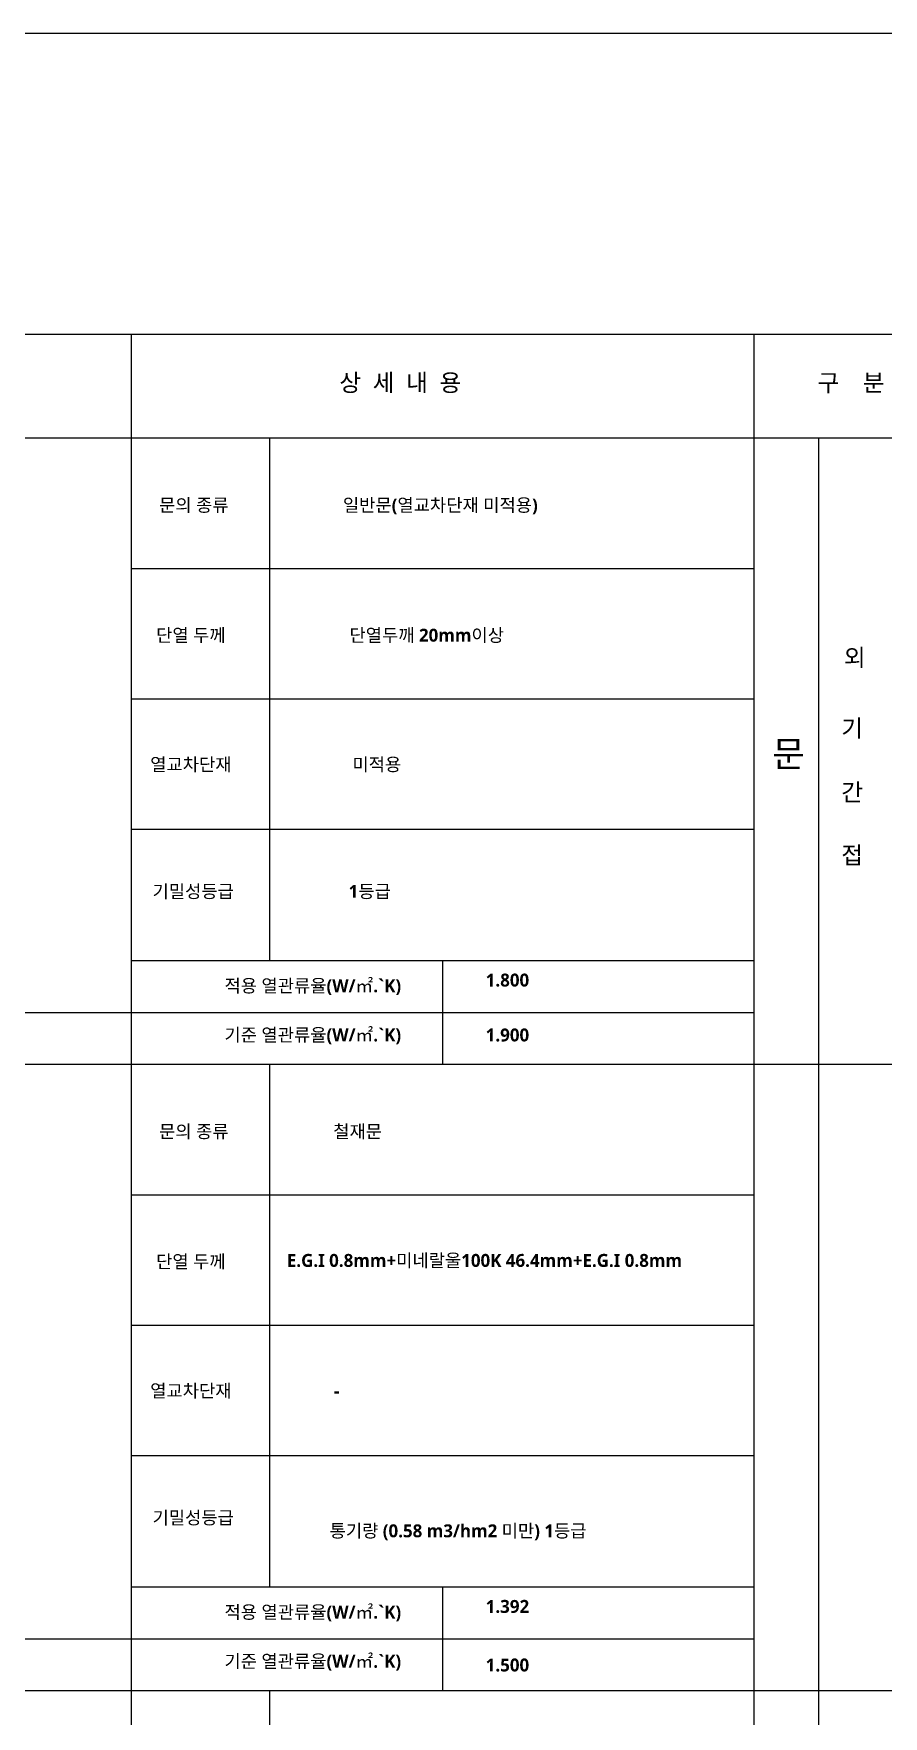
# Model space of a CAD drawing. Header units: millimetres. Extents: x 0 to 190005487, y 0 to 455456909.
# Drawn here: x 5232 to 6215, y 1022 to 2970 of the extents above; entities that cross this region are included whole.
import ezdxf
from ezdxf.enums import TextEntityAlignment as Align

# ---------------------------------------------------------------- set-up
doc = ezdxf.new("R2010")
doc.units = ezdxf.units.MM
doc.header["$LTSCALE"] = 800
doc.header["$MEASUREMENT"] = 0
doc.layers.get('0').update_dxf_attribs({"linetype": 'CONTINUOUS'})
doc.layers.get('Defpoints').update_dxf_attribs({"color": 153, "linetype": 'CONTINUOUS'})
for name, color, linetype in [('COL', 2, 'CONTINUOUS'), ('COR', 4, 'CONTINUOUS'), ('text', 3, 'CONTINUOUS'), ('WAL', 3, 'CONTINUOUS')]:
    doc.layers.add(name, color=color, linetype=linetype)
doc.styles.add('SH_대대리576', font='')
doc.styles.get('SH_대대리576').set_extended_font_data('NanumGothic', bold=True)

msp = doc.modelspace()

# ---------------------------------------------------------------- linework, layer by layer
at = {"layer": 'COR'}
for p, q in [((5345, 2622), (5345, 327)), ((4298.8, 2502), (6065, 2502)), ((5505, 2502), (5505, 1897)), ((6065, 2502), (7831.3, 2502)), ((6140, 2502), (6140, 327)), ((5345, 2351), (6065, 2351)), ((5345, 2200), (6065, 2200)), ((5345, 2049), (6065, 2049)), ((5345, 1897), (6065, 1897)), ((5705, 1897), (5705, 1777)), ((4448.8, 1837), (6065, 1837)), ((5505, 1777), (5505, 1172)), ((5345, 1626), (6065, 1626)), ((5345, 1475), (6065, 1475)), ((5345, 1324), (6065, 1324)), ((5345, 1172), (6065, 1172)), ((5705, 1172), (5705, 1052)), ((4448.8, 1112), (6065, 1112)), ((5505, 1052), (5505, 447))]:
    msp.add_line(p, q, dxfattribs=at)
at = {"layer": 'Defpoints'}
msp.add_lwpolyline([(8400, 2970), (4200, 2970), (4200, 0), (8400, 0)], close=True, dxfattribs=at)
at = {"layer": 'WAL'}
for p, q in [((6065, 2622), (6065, 1777)), ((6065, 2622), (6065, 327)), ((6065, 2622), (6065, 327)), ((6065, 2622), (6065, 1777)), ((6065, 2622), (6065, 327)), ((4298.8, 1777), (7831.3, 1777)), ((6065, 1777), (6065, 1052)), ((4298.8, 1052), (7831.3, 1052))]:
    msp.add_line(p, q, dxfattribs=at)
msp.add_lwpolyline([(7831.3, 327), (4298.8, 327), (4298.8, 2622), (7831.3, 2622), (7831.3, 327)], dxfattribs=at)

# ---------------------------------------------------------------- texts
at = {"style": 'SH_대대리576'}
for s, p in [('문의 종류', (5377.2, 2424.3)), ('일반문(열교차단재 미적용)', (5589.8, 2424.3)), ('단열 두께', (5373.8, 2273.7)), ('단열두깨 20mm이상', (5597.4, 2273.7)), ('열교차단재', (5366.9, 2124.1)), ('미적용', (5600.8, 2124.1)), ('기밀성등급', (5369.6, 1977.2)), ('1등급', (5596.5, 1977.2)), ('1.800', (5755, 1874.5)), ('1.900', (5755, 1811)), ('문의 종류', (5377.2, 1699.3)), ('철재문', (5578.6, 1699.3)), ('E.G.I 0.8mm+미네랄울100K 46.4mm+E.G.I 0.8mm', (5525, 1550)), ('단열 두께', (5373.8, 1548.7)), ('열교차단재', (5366.9, 1399.1)), ('-', (5579.5, 1399.1)), ('기밀성등급', (5369.6, 1252.2)), ('통기량 (0.58 m3/hm2 미만) 1등급', (5574.4, 1237)), ('1.392', (5755, 1149.5)), ('1.500', (5755, 1081.7))]:
    msp.add_text(s, height=15, dxfattribs=at).set_placement(p, align=Align.MIDDLE_LEFT)
at = {"color": 2, "style": 'SH_대대리576'}
msp.add_text('문', height=30, dxfattribs=at).set_placement((6086.4, 2121.3))
at = {"style": 'SH_대대리576'}
for s, p in [('적용 열관류율(W/㎡.`K)', (5555, 1867.9)), ('기준 열관류율(W/㎡.`K)', (5555, 1811)), ('적용 열관류율(W/㎡.`K)', (5555, 1142.9)), ('기준 열관류율(W/㎡.`K)', (5555, 1086))]:
    msp.add_text(s, height=15, dxfattribs=at).set_placement(p, align=Align.MIDDLE_CENTER)
at = {"layer": 'COL', "style": 'SH_대대리576'}
for s, p in [('외', (6169.3, 2238)), ('기', (6166.3, 2156)), ('간', (6166.3, 2082)), ('접', (6166.3, 2009))]:
    msp.add_text(s, height=20, dxfattribs=at).set_placement(p)
at = {"layer": 'text', "color": 2, "style": 'SH_대대리576'}
for s, p in [(' 상  세  내  용', (5578.9, 2556)), ('구    분', (6138.9, 2556))]:
    msp.add_text(s, height=20, dxfattribs=at).set_placement(p)

doc.saveas('drawing.dxf')
